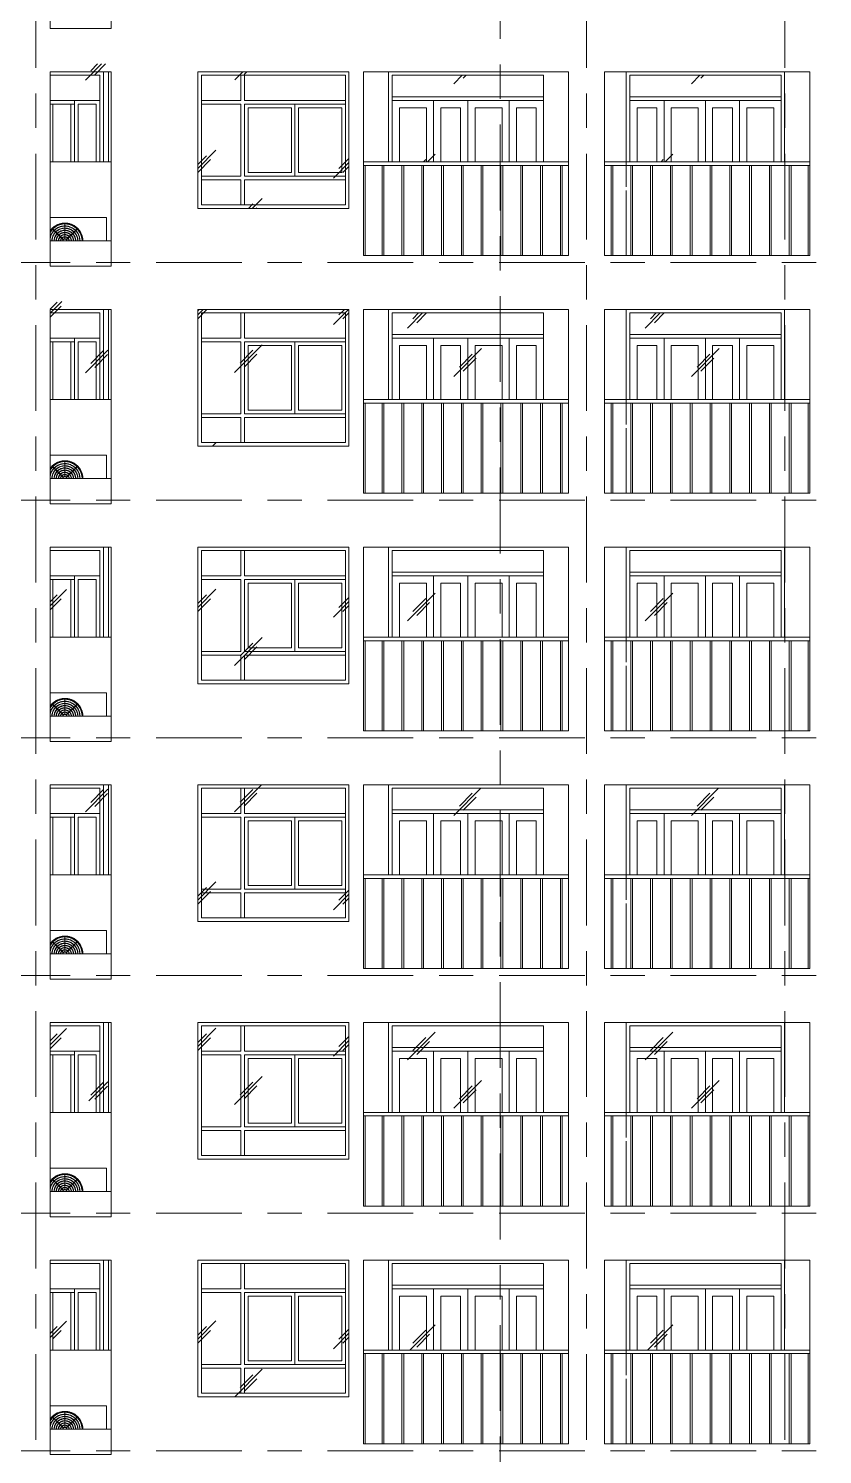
# Model space of a CAD drawing. Header units: millimetres. Extents: x -2100 to 124761, y -10432 to 93550.
# Drawn here: x 11350 to 22375, y 51550 to 71350 of the extents above; entities that cross this region are included whole.
import ezdxf

# ---------------------------------------------------------------- set-up
doc = ezdxf.new("R2010")
doc.units = ezdxf.units.MM
doc.linetypes.add('Centre', pattern=[31.75, 6.35, -4.7625, 15.875, -4.7625])
for name, color, linetype, lineweight in [('CUA', 31, 'Continuous', 9), ('KINH', 152, 'Continuous', 5), ('M-EQPM', 44, 'Continuous', 5), ('NET THAY 1', 41, 'Continuous', 5), ('NET THAY 2', 55, 'Continuous', 5), ('NET-THAY', 2, 'Continuous', 9), ('TRUC', 225, 'Continuous', 5)]:
    doc.layers.add(name, color=color, linetype=linetype, lineweight=lineweight)

# ---------------------------------------------------------------- blocks, each defined once
blk = doc.blocks.new('CUA LO GIA - DB6-V104-MẶT ĐỨNG TRỤC A-Q')
at = {"layer": 'CUA'}
for p, q in [((18550, 24500), (16350, 24500)), ((16350, 23250), (16350, 24500)), ((16400, 24450), (16400, 23250)), ((16400, 24450), (18500, 24450)), ((18500, 23250), (18500, 24450)), ((18500, 24150), (16400, 24150)), ((16400, 24150), (16400, 24100)), ((16400, 24100), (18500, 24100)), ((16975, 24100), (16400, 24100)), ((16400, 24100), (16400, 23250)), ((16500, 23250), (16500, 24000)), ((16500, 24000), (16875, 24000)), ((16875, 24000), (16875, 23250)), ((16975, 23250), (16975, 24100)), ((17075, 24000), (17350, 24000)), ((17075, 23250), (17075, 24000)), ((17350, 24000), (17350, 23250)), ((17450, 24100), (17450, 23250)), ((17450, 23250), (17450, 24100)), ((17550, 23250), (17550, 24000)), ((17550, 24000), (17925, 24000)), ((17925, 24000), (17925, 23250)), ((18025, 24100), (18025, 23250)), ((18500, 24100), (18025, 24100)), ((18125, 24000), (18400, 24000)), ((18125, 23250), (18125, 24000)), ((18400, 24000), (18400, 23250)), ((18500, 24100), (18500, 24150)), ((18500, 23250), (18500, 24100))]:
    blk.add_line(p, q, dxfattribs=at)
blk = doc.blocks.new('X-PHONG NGU 2 - X-PHONG NGU 2_Recovery_-1759961-MẶT ĐỨNG TRỤC A-Q')
at = {"layer": 'CUA'}
for p, q in [((13750, 24450), (15750, 24450)), ((13750, 24450), (13750, 22650)), ((14350, 24450), (14300, 24450)), ((14300, 24100), (14300, 24450)), ((14350, 24450), (14350, 24100)), ((15750, 22650), (15750, 24450)), ((14300, 24100), (13750, 24100)), ((13750, 24050), (13750, 24100)), ((13750, 24050), (14300, 24050)), ((14300, 23050), (14300, 24050)), ((15750, 24100), (14350, 24100)), ((14350, 24050), (14350, 23050)), ((14350, 24050), (15750, 24050)), ((14400, 24000), (14400, 23100)), ((14400, 24000), (15000, 24000)), ((15000, 23100), (15000, 24000)), ((15050, 23050), (15050, 24050)), ((15750, 24050), (15050, 24050)), ((15100, 24000), (15700, 24000)), ((15100, 24000), (15100, 23100)), ((15700, 23100), (15700, 24000)), ((15750, 24050), (15750, 24100)), ((15750, 24050), (15750, 23050)), ((13750, 23050), (14300, 23050)), ((13750, 23000), (13750, 23050)), ((14300, 23000), (13750, 23000)), ((14300, 22650), (14300, 23000)), ((14350, 23050), (15750, 23050)), ((14350, 23000), (14350, 22650)), ((15750, 23000), (14350, 23000)), ((14400, 23100), (15000, 23100)), ((15750, 23050), (15050, 23050)), ((15100, 23100), (15700, 23100)), ((15750, 23050), (15750, 23000)), ((13750, 22650), (15750, 22650)), ((14350, 22650), (14300, 22650))]:
    blk.add_line(p, q, dxfattribs=at)
blk = doc.blocks.new('X-PHONG NGU 1 - X-PHONG NGU 850-1366086-MẶT ĐỨNG TRỤC A-Q')
at = {"layer": 'CUA'}
for p, q in [((12390, 24500), (11650, 24500)), ((11650, 24450), (12340, 24450)), ((12340, 23250), (12340, 24450)), ((12390, 24500), (12390, 23250)), ((11650, 24100), (11990, 24100)), ((11650, 24050), (11990, 24050)), ((11690, 24050), (11690, 23250)), ((11690, 24050), (11940, 24050)), ((11940, 23250), (11940, 24050)), ((11990, 23250), (11990, 24100)), ((12340, 24100), (11990, 24100)), ((12040, 24050), (12290, 24050)), ((12040, 24050), (12040, 23250)), ((12290, 23250), (12290, 24050)), ((12340, 24100), (12340, 23250))]:
    blk.add_line(p, q, dxfattribs=at)
blk = doc.blocks.new('Railing - 25mm-V105-MẶT ĐỨNG TRỤC A-Q')
at = {"layer": 'NET THAY 2'}
for p, q in [((18736, 22000), (18736, 23250)), ((18761, 22000), (18761, 23250))]:
    blk.add_line(p, q, dxfattribs=at)
blk = doc.blocks.new('Railing - 25mm-V106-MẶT ĐỨNG TRỤC A-Q')
at = {"layer": 'NET THAY 2'}
blk.add_line((16024, 22000), (16024, 23250), dxfattribs=at)
blk = doc.blocks.new('Railing - Railing-1915052-MẶT ĐỨNG TRỤC A-Q')
for name, p in [('Railing - 25mm-V106-MẶT ĐỨNG TRỤC A-Q', (0, 0)), ('Railing - 25mm-V105-MẶT ĐỨNG TRỤC A-Q', (-2475, 0)), ('Railing - 25mm-V105-MẶT ĐỨNG TRỤC A-Q', (-2200, 0)), ('Railing - 25mm-V105-MẶT ĐỨNG TRỤC A-Q', (-1925, 0)), ('Railing - 25mm-V105-MẶT ĐỨNG TRỤC A-Q', (-1650, 0)), ('Railing - 25mm-V105-MẶT ĐỨNG TRỤC A-Q', (-1375, 0)), ('Railing - 25mm-V105-MẶT ĐỨNG TRỤC A-Q', (-1100, 0)), ('Railing - 25mm-V105-MẶT ĐỨNG TRỤC A-Q', (-825, 0)), ('Railing - 25mm-V105-MẶT ĐỨNG TRỤC A-Q', (-550, 0)), ('Railing - 25mm-V105-MẶT ĐỨNG TRỤC A-Q', (-275, 0)), ('Railing - 25mm-V105-MẶT ĐỨNG TRỤC A-Q', (0, 0))]:
    blk.add_blockref(name, p)
blk = doc.blocks.new('CUA SAN PHOI LUA1 - CUA SAN PHOI LUA 800-1384255-MẶT ĐỨNG TRỤC A-Q')
at = {"layer": 'CUA'}
for p in [(12460, 23300), (12500, 24550)]:
    blk.add_line(p, (12460, 24550), dxfattribs=at)
blk = doc.blocks.new('CUA LO GIA - DB6-1834141-MẶT ĐỨNG TRỤC A-Q')
at = {"layer": 'CUA'}
for p, q in [((21850, 24500), (19650, 24500)), ((19700, 24450), (19700, 23250)), ((19700, 24450), (21800, 24450)), ((21800, 23250), (21800, 24450)), ((21850, 24500), (21850, 23250)), ((21800, 24150), (19700, 24150)), ((19700, 24150), (19700, 24100)), ((19700, 24100), (21800, 24100)), ((20175, 24100), (19700, 24100)), ((19700, 24100), (19700, 23250)), ((19800, 23250), (19800, 24000)), ((19800, 24000), (20075, 24000)), ((20075, 24000), (20075, 23250)), ((20175, 23250), (20175, 24100)), ((20275, 24000), (20650, 24000)), ((20275, 23250), (20275, 24000)), ((20650, 24000), (20650, 23250)), ((20750, 23250), (20750, 24100)), ((20750, 24100), (20750, 23250)), ((20850, 23250), (20850, 24000)), ((20850, 24000), (21125, 24000)), ((21125, 24000), (21125, 23250)), ((21225, 24100), (21225, 23250)), ((21800, 24100), (21225, 24100)), ((21325, 24000), (21700, 24000)), ((21325, 23250), (21325, 24000)), ((21700, 24000), (21700, 23250)), ((21800, 24100), (21800, 24150)), ((21800, 23250), (21800, 24100))]:
    blk.add_line(p, q, dxfattribs=at)
blk = doc.blocks.new('Railing - Railing-1915061-MẶT ĐỨNG TRỤC A-Q')
at = {"extrusion": (0, 0, -1), "zscale": -1}
for name, p in [('Railing - 25mm-V105-MẶT ĐỨNG TRỤC A-Q', (-38200, 0)), ('Railing - 25mm-V105-MẶT ĐỨNG TRỤC A-Q', (-38475, 0)), ('Railing - 25mm-V105-MẶT ĐỨNG TRỤC A-Q', (-38750, 0)), ('Railing - 25mm-V105-MẶT ĐỨNG TRỤC A-Q', (-39025, 0)), ('Railing - 25mm-V105-MẶT ĐỨNG TRỤC A-Q', (-39300, 0)), ('Railing - 25mm-V105-MẶT ĐỨNG TRỤC A-Q', (-39575, 0)), ('Railing - 25mm-V105-MẶT ĐỨNG TRỤC A-Q', (-39850, 0)), ('Railing - 25mm-V105-MẶT ĐỨNG TRỤC A-Q', (-40125, 0)), ('Railing - 25mm-V105-MẶT ĐỨNG TRỤC A-Q', (-40400, 0)), ('Railing - 25mm-V105-MẶT ĐỨNG TRỤC A-Q', (-40675, 0)), ('Railing - 25mm-V106-MẶT ĐỨNG TRỤC A-Q', (-38200, 0))]:
    blk.add_blockref(name, p, dxfattribs=at)
blk = doc.blocks.new('Top Rail Type - Top Rail_Internal_-1915053-MẶT ĐỨNG TRỤC A-Q')
at = {"layer": 'NET THAY 1'}
for p, q in [((18850, 22950), (16000, 22950)), ((18850, 22900), (16000, 22900))]:
    blk.add_line(p, q, dxfattribs=at)
blk = doc.blocks.new('Top Rail Type - Top Rail_Internal_-1915062-MẶT ĐỨNG TRỤC A-Q')
at = {"layer": 'NET THAY 1'}
for p, q in [((22200, 22950), (19350, 22950)), ((19350, 22900), (22200, 22900))]:
    blk.add_line(p, q, dxfattribs=at)
blk = doc.blocks.new('ALB-AC MAY LANH - Generic _Without Brackets_-V170-MẶT ĐỨNG TRỤC A-Q')
at = {"layer": 'M-EQPM'}
for p, q in [((11650, 22525), (12435, 22525)), ((11854, 22438), (11854, 22227)), ((11856, 22438), (11854, 22438)), ((11856, 22227), (11856, 22438)), ((12435, 22525), (12435, 22200)), ((11686, 22368), (11685, 22366)), ((11685, 22366), (11833, 22218)), ((11834, 22219), (11686, 22368)), ((11833, 22218), (11834, 22219)), ((11854, 22227), (11856, 22227)), ((12024, 22368), (11875, 22219)), ((11875, 22219), (11877, 22218)), ((11877, 22218), (12025, 22366)), ((12025, 22366), (12024, 22368))]:
    blk.add_line(p, q, dxfattribs=at)
at = {"layer": 'M-EQPM', "flags": 128}
for points in [[(11650, 22339), (11655, 22346), (11661, 22354), (11668, 22362), (11674, 22369), (11681, 22376), (11689, 22383), (11696, 22389), (11704, 22396), (11712, 22401), (11720, 22407), (11729, 22412), (11738, 22417), (11746, 22422), (11756, 22426), (11765, 22430), (11774, 22433), (11784, 22436), (11793, 22439), (11803, 22441), (11813, 22443), (11822, 22444), (11832, 22445), (11842, 22446), (11852, 22446), (11862, 22446), (11872, 22446), (11882, 22445), (11892, 22444), (11902, 22442), (11912, 22440), (11921, 22438), (11931, 22435), (11940, 22431), (11949, 22428), (11959, 22424), (11968, 22420), (11976, 22415), (11985, 22410), (11993, 22405), (12001, 22399), (12009, 22393), (12017, 22386), (12025, 22380), (12032, 22373), (12039, 22366), (12045, 22358), (12051, 22350), (12057, 22343), (12063, 22334), (12068, 22326), (12073, 22317), (12078, 22308), (12082, 22299), (12086, 22290), (12090, 22281), (12093, 22271), (12095, 22262), (12098, 22252), (12100, 22242), (12101, 22233), (12103, 22223), (12103, 22213), (12104, 22203), (12104, 22200)], [(12096, 22200), (12096, 22207), (12095, 22217), (12094, 22226), (12093, 22236), (12091, 22245), (12089, 22255), (12087, 22264), (12084, 22273), (12080, 22282), (12077, 22291), (12073, 22300), (12069, 22309), (12064, 22317), (12059, 22326), (12054, 22334), (12048, 22341), (12042, 22349), (12036, 22356), (12030, 22364), (12023, 22370), (12016, 22377), (12008, 22383), (12001, 22389), (11993, 22395), (11985, 22400), (11977, 22405), (11969, 22410), (11960, 22414), (11951, 22418), (11942, 22422), (11933, 22425), (11924, 22428), (11915, 22431), (11905, 22433), (11896, 22435), (11886, 22436), (11877, 22438), (11867, 22438), (11858, 22438), (11848, 22438), (11838, 22438), (11829, 22437), (11819, 22436), (11810, 22434), (11800, 22432), (11791, 22430), (11782, 22427), (11772, 22424), (11763, 22420), (11755, 22417), (11746, 22412), (11737, 22408), (11729, 22403), (11721, 22398), (11713, 22392), (11705, 22387), (11698, 22380), (11691, 22374), (11684, 22367), (11677, 22360), (11671, 22353), (11665, 22346), (11659, 22338), (11654, 22330), (11650, 22324)], [(11650, 22320), (11652, 22324), (11658, 22332), (11663, 22340), (11669, 22348), (11675, 22355), (11682, 22362), (11688, 22369), (11695, 22375), (11703, 22382), (11710, 22388), (11718, 22393), (11726, 22399), (11734, 22404), (11742, 22408), (11751, 22413), (11759, 22417), (11768, 22420), (11777, 22424), (11786, 22426), (11796, 22429), (11805, 22431), (11814, 22433), (11824, 22434), (11833, 22436), (11843, 22436), (11852, 22436), (11862, 22436), (11871, 22436), (11881, 22435), (11890, 22434), (11900, 22432), (11909, 22430), (11919, 22428), (11928, 22425), (11937, 22422), (11946, 22419), (11954, 22415), (11963, 22411), (11971, 22406), (11980, 22401), (11988, 22396), (11996, 22391), (12003, 22385), (12011, 22379), (12018, 22373), (12025, 22366), (12031, 22359), (12037, 22352), (12044, 22344), (12049, 22337), (12055, 22329), (12060, 22321), (12064, 22312), (12069, 22304), (12073, 22295), (12077, 22286), (12080, 22278), (12083, 22268), (12086, 22259), (12088, 22250), (12090, 22241), (12092, 22231), (12093, 22222), (12093, 22212), (12094, 22203), (12094, 22200)], [(12066, 22200), (12066, 22206), (12065, 22214), (12064, 22223), (12063, 22231), (12062, 22239), (12060, 22248), (12058, 22256), (12055, 22264), (12052, 22272), (12049, 22280), (12046, 22287), (12042, 22295), (12038, 22302), (12034, 22310), (12029, 22317), (12024, 22324), (12019, 22330), (12014, 22337), (12008, 22343), (12002, 22349), (11996, 22355), (11989, 22360), (11983, 22365), (11976, 22370), (11969, 22375), (11962, 22379), (11954, 22384), (11947, 22387), (11939, 22391), (11931, 22394), (11923, 22397), (11915, 22400), (11907, 22402), (11899, 22404), (11891, 22405), (11882, 22407), (11874, 22408), (11866, 22408), (11857, 22408), (11849, 22408), (11840, 22408), (11832, 22407), (11824, 22406), (11815, 22405), (11807, 22403), (11799, 22401), (11791, 22398), (11783, 22396), (11775, 22393), (11767, 22389), (11760, 22386), (11752, 22382), (11745, 22377), (11738, 22373), (11731, 22368), (11724, 22363), (11718, 22358), (11711, 22352), (11705, 22346), (11699, 22340), (11694, 22334), (11688, 22327), (11683, 22320), (11679, 22313), (11674, 22306), (11670, 22299), (11666, 22291), (11662, 22284), (11659, 22276), (11656, 22268), (11653, 22260), (11651, 22252), (11650, 22247)], [(11650, 22239), (11652, 22247), (11654, 22255), (11657, 22263), (11659, 22271), (11662, 22279), (11666, 22287), (11670, 22294), (11674, 22301), (11678, 22309), (11682, 22316), (11687, 22322), (11692, 22329), (11698, 22335), (11703, 22341), (11709, 22347), (11715, 22353), (11722, 22359), (11728, 22364), (11735, 22369), (11742, 22373), (11749, 22378), (11756, 22382), (11764, 22386), (11771, 22389), (11779, 22392), (11787, 22395), (11795, 22398), (11803, 22400), (11811, 22402), (11819, 22403), (11828, 22405), (11836, 22406), (11844, 22406), (11853, 22406), (11861, 22406), (11869, 22406), (11878, 22405), (11886, 22404), (11894, 22403), (11902, 22401), (11911, 22399), (11919, 22397), (11926, 22394), (11934, 22391), (11942, 22388), (11949, 22384), (11957, 22380), (11964, 22376), (11971, 22371), (11978, 22366), (11985, 22361), (11991, 22356), (11997, 22351), (12003, 22345), (12009, 22339), (12015, 22332), (12020, 22326), (12025, 22319), (12030, 22312), (12034, 22305), (12038, 22298), (12042, 22291), (12046, 22283), (12049, 22275), (12052, 22268), (12055, 22260), (12057, 22252), (12059, 22243), (12060, 22235), (12062, 22227), (12063, 22219), (12064, 22210), (12064, 22202)], [(11650, 22339), (11655, 22346), (11661, 22354), (11668, 22362), (11674, 22369), (11681, 22376), (11689, 22383), (11696, 22389), (11704, 22396), (11712, 22401), (11717, 22405)], [(11650, 22339), (11655, 22346), (11661, 22354), (11668, 22362), (11674, 22369), (11681, 22376), (11689, 22383), (11696, 22389), (11704, 22396), (11712, 22401), (11717, 22405)], [(11650, 22339), (11655, 22346), (11661, 22354), (11668, 22362), (11674, 22369), (11681, 22376), (11689, 22383), (11696, 22389), (11704, 22396), (11712, 22401), (11717, 22405)], [(11650, 22339), (11655, 22346), (11661, 22354), (11668, 22362), (11674, 22369), (11681, 22376), (11689, 22383), (11696, 22389), (11704, 22396), (11712, 22401), (11717, 22405)], [(11650, 22339), (11655, 22346), (11661, 22354), (11668, 22362), (11674, 22369), (11681, 22376), (11689, 22383), (11696, 22389), (11704, 22396), (11712, 22401), (11717, 22405)], [(11650, 22339), (11655, 22346), (11661, 22354), (11668, 22362), (11674, 22369), (11681, 22376), (11689, 22383), (11696, 22389), (11704, 22396), (11712, 22401), (11717, 22405)], [(11650, 22339), (11655, 22346), (11661, 22354), (11668, 22362), (11674, 22369), (11681, 22376), (11689, 22383), (11696, 22389), (11704, 22396), (11712, 22401), (11717, 22405)], [(12106, 22200), (12106, 22208), (12105, 22218), (12104, 22228), (12103, 22237), (12101, 22247), (12099, 22257), (12096, 22267), (12093, 22276), (12090, 22286), (12086, 22295), (12082, 22304), (12078, 22313), (12073, 22322), (12068, 22331), (12062, 22339), (12056, 22347), (12050, 22355), (12044, 22363), (12037, 22370), (12030, 22378), (12022, 22384), (12015, 22391), (12007, 22397), (11999, 22403), (11991, 22409), (11982, 22414), (11973, 22419), (11964, 22423), (11955, 22428), (11946, 22431), (11936, 22435), (11927, 22438), (11917, 22441), (11907, 22443), (11898, 22445), (11888, 22446), (11878, 22447), (11868, 22448), (11858, 22448), (11848, 22448), (11838, 22448), (11828, 22447), (11818, 22446), (11808, 22444), (11798, 22442), (11788, 22439), (11779, 22437), (11769, 22433), (11760, 22430), (11750, 22426), (11741, 22421), (11733, 22417), (11724, 22412), (11715, 22406), (11707, 22400), (11699, 22394), (11691, 22388), (11684, 22381), (11677, 22374), (11670, 22367), (11663, 22360), (11657, 22352), (11651, 22344)], [(12106, 22200), (12106, 22208), (12105, 22218), (12104, 22228), (12103, 22237), (12101, 22247), (12099, 22257), (12096, 22267), (12093, 22276), (12090, 22286), (12086, 22295), (12082, 22304), (12078, 22313), (12073, 22322), (12068, 22331), (12062, 22339), (12056, 22347), (12050, 22355), (12044, 22363), (12037, 22370), (12030, 22378), (12022, 22384), (12015, 22391), (12007, 22397), (11999, 22403), (11991, 22409), (11982, 22414), (11973, 22419), (11964, 22423), (11955, 22428), (11946, 22431), (11936, 22435), (11927, 22438), (11917, 22441), (11907, 22443), (11898, 22445), (11888, 22446), (11878, 22447), (11868, 22448), (11858, 22448), (11848, 22448), (11838, 22448), (11828, 22447), (11818, 22446), (11808, 22444), (11798, 22442), (11788, 22439), (11779, 22437), (11769, 22433), (11760, 22430), (11750, 22426), (11741, 22421), (11733, 22417), (11724, 22412), (11715, 22406), (11707, 22400), (11699, 22394), (11691, 22388), (11684, 22381), (11677, 22374), (11670, 22367), (11663, 22360), (11657, 22352), (11651, 22344)], [(12106, 22200), (12106, 22208), (12105, 22218), (12104, 22228), (12103, 22237), (12101, 22247), (12099, 22257), (12096, 22267), (12093, 22276), (12090, 22286), (12086, 22295), (12082, 22304), (12078, 22313), (12073, 22322), (12068, 22331), (12062, 22339), (12056, 22347), (12050, 22355), (12044, 22363), (12037, 22370), (12030, 22378), (12022, 22384), (12015, 22391), (12007, 22397), (11999, 22403), (11991, 22409), (11982, 22414), (11973, 22419), (11964, 22423), (11955, 22428), (11946, 22431), (11936, 22435), (11927, 22438), (11917, 22441), (11907, 22443), (11898, 22445), (11888, 22446), (11878, 22447), (11868, 22448), (11858, 22448), (11848, 22448), (11838, 22448), (11828, 22447), (11818, 22446), (11808, 22444), (11798, 22442), (11788, 22439), (11779, 22437), (11769, 22433), (11760, 22430), (11750, 22426), (11741, 22421), (11733, 22417), (11724, 22412), (11715, 22406), (11707, 22400), (11699, 22394), (11691, 22388), (11684, 22381), (11677, 22374), (11670, 22367), (11663, 22360), (11657, 22352), (11651, 22344)], [(12106, 22200), (12106, 22208), (12105, 22218), (12104, 22228), (12103, 22237), (12101, 22247), (12099, 22257), (12096, 22267), (12093, 22276), (12090, 22286), (12086, 22295), (12082, 22304), (12078, 22313), (12073, 22322), (12068, 22331), (12062, 22339), (12056, 22347), (12050, 22355), (12044, 22363), (12037, 22370), (12030, 22378), (12022, 22384), (12015, 22391), (12007, 22397), (11999, 22403), (11991, 22409), (11982, 22414), (11973, 22419), (11964, 22423), (11955, 22428), (11946, 22431), (11936, 22435), (11927, 22438), (11917, 22441), (11907, 22443), (11898, 22445), (11888, 22446), (11878, 22447), (11868, 22448), (11858, 22448), (11848, 22448), (11838, 22448), (11828, 22447), (11818, 22446), (11808, 22444), (11798, 22442), (11788, 22439), (11779, 22437), (11769, 22433), (11760, 22430), (11750, 22426), (11741, 22421), (11733, 22417), (11724, 22412), (11715, 22406), (11707, 22400), (11699, 22394), (11691, 22388), (11684, 22381), (11677, 22374), (11670, 22367), (11663, 22360), (11657, 22352), (11651, 22344)], [(12106, 22200), (12106, 22208), (12105, 22218), (12104, 22228), (12103, 22237), (12101, 22247), (12099, 22257), (12096, 22267), (12093, 22276), (12090, 22286), (12086, 22295), (12082, 22304), (12078, 22313), (12073, 22322), (12068, 22331), (12062, 22339), (12056, 22347), (12050, 22355), (12044, 22363), (12037, 22370), (12030, 22378), (12022, 22384), (12015, 22391), (12007, 22397), (11999, 22403), (11991, 22409), (11982, 22414), (11973, 22419), (11964, 22423), (11955, 22428), (11946, 22431), (11936, 22435), (11927, 22438), (11917, 22441), (11907, 22443), (11898, 22445), (11888, 22446), (11878, 22447), (11868, 22448), (11858, 22448), (11848, 22448), (11838, 22448), (11828, 22447), (11818, 22446), (11808, 22444), (11798, 22442), (11788, 22439), (11779, 22437), (11769, 22433), (11760, 22430), (11750, 22426), (11741, 22421), (11733, 22417), (11724, 22412), (11715, 22406), (11707, 22400), (11699, 22394), (11691, 22388), (11684, 22381), (11677, 22374), (11670, 22367), (11663, 22360), (11657, 22352), (11651, 22344)], [(12106, 22200), (12106, 22208), (12105, 22218), (12104, 22228), (12103, 22237), (12101, 22247), (12099, 22257), (12096, 22267), (12093, 22276), (12090, 22286), (12086, 22295), (12082, 22304), (12078, 22313), (12073, 22322), (12068, 22331), (12062, 22339), (12056, 22347), (12050, 22355), (12044, 22363), (12037, 22370), (12030, 22378), (12022, 22384), (12015, 22391), (12007, 22397), (11999, 22403), (11991, 22409), (11982, 22414), (11973, 22419), (11964, 22423), (11955, 22428), (11946, 22431), (11936, 22435), (11927, 22438), (11917, 22441), (11907, 22443), (11898, 22445), (11888, 22446), (11878, 22447), (11868, 22448), (11858, 22448), (11848, 22448), (11838, 22448), (11828, 22447), (11818, 22446), (11808, 22444), (11798, 22442), (11788, 22439), (11779, 22437), (11769, 22433), (11760, 22430), (11750, 22426), (11741, 22421), (11733, 22417), (11724, 22412), (11715, 22406), (11707, 22400), (11699, 22394), (11691, 22388), (11684, 22381), (11677, 22374), (11670, 22367), (11663, 22360), (11657, 22352), (11651, 22344)], [(12106, 22200), (12106, 22208), (12105, 22218), (12104, 22228), (12103, 22237), (12101, 22247), (12099, 22257), (12096, 22267), (12093, 22276), (12090, 22286), (12086, 22295), (12082, 22304), (12078, 22313), (12073, 22322), (12068, 22331), (12062, 22339), (12056, 22347), (12050, 22355), (12044, 22363), (12037, 22370), (12030, 22378), (12022, 22384), (12015, 22391), (12007, 22397), (11999, 22403), (11991, 22409), (11982, 22414), (11973, 22419), (11964, 22423), (11955, 22428), (11946, 22431), (11936, 22435), (11927, 22438), (11917, 22441), (11907, 22443), (11898, 22445), (11888, 22446), (11878, 22447), (11868, 22448), (11858, 22448), (11848, 22448), (11838, 22448), (11828, 22447), (11818, 22446), (11808, 22444), (11798, 22442), (11788, 22439), (11779, 22437), (11769, 22433), (11760, 22430), (11750, 22426), (11741, 22421), (11733, 22417), (11724, 22412), (11715, 22406), (11707, 22400), (11699, 22394), (11691, 22388), (11684, 22381), (11677, 22374), (11670, 22367), (11663, 22360), (11657, 22352), (11651, 22344)], [(12106, 22200), (12106, 22208), (12105, 22218), (12104, 22228), (12103, 22237), (12101, 22247), (12099, 22257), (12096, 22267), (12093, 22276), (12090, 22286), (12086, 22295), (12082, 22304), (12078, 22313), (12073, 22322), (12068, 22331), (12062, 22339), (12056, 22347), (12050, 22355), (12044, 22363), (12037, 22370), (12030, 22378), (12022, 22384), (12015, 22391), (12007, 22397), (11999, 22403), (11991, 22409), (11982, 22414), (11973, 22419), (11964, 22423), (11955, 22428), (11946, 22431), (11936, 22435), (11927, 22438), (11917, 22441), (11907, 22443), (11898, 22445), (11888, 22446), (11878, 22447), (11868, 22448), (11858, 22448), (11848, 22448), (11838, 22448), (11828, 22447), (11818, 22446), (11808, 22444), (11798, 22442), (11788, 22439), (11779, 22437), (11769, 22433), (11760, 22430), (11750, 22426), (11741, 22421), (11733, 22417), (11724, 22412), (11715, 22406), (11707, 22400), (11699, 22394), (11691, 22388), (11684, 22381), (11677, 22374), (11670, 22367), (11663, 22360), (11657, 22352), (11651, 22344)], [(12036, 22200), (12036, 22205), (12035, 22212), (12035, 22219), (12034, 22226), (12032, 22233), (12031, 22241), (12029, 22248), (12027, 22254), (12024, 22261), (12022, 22268), (12019, 22275), (12015, 22281), (12012, 22287), (12008, 22294), (12004, 22300), (12000, 22306), (11996, 22311), (11991, 22317), (11986, 22322), (11981, 22327), (11976, 22332), (11970, 22337), (11965, 22342), (11959, 22346), (11953, 22350), (11947, 22354), (11940, 22357), (11934, 22360), (11927, 22363), (11921, 22366), (11914, 22369), (11907, 22371), (11900, 22373), (11893, 22374), (11886, 22376), (11879, 22377), (11871, 22378), (11864, 22378), (11857, 22378), (11850, 22378), (11842, 22378), (11835, 22377), (11828, 22376), (11821, 22375), (11814, 22374), (11807, 22372), (11800, 22370), (11793, 22368), (11786, 22365), (11780, 22362), (11773, 22359), (11767, 22356), (11760, 22352), (11754, 22348), (11748, 22344), (11743, 22339), (11737, 22335), (11732, 22330), (11726, 22325), (11721, 22320), (11717, 22314), (11712, 22309), (11708, 22303), (11704, 22297), (11700, 22291), (11696, 22285), (11693, 22278), (11690, 22272), (11687, 22265), (11684, 22258), (11682, 22251), (11680, 22244), (11678, 22237), (11677, 22230), (11676, 22223), (11675, 22216), (11674, 22209), (11674, 22201)], [(11676, 22200), (11676, 22205), (11677, 22212), (11677, 22219), (11678, 22226), (11680, 22233), (11681, 22240), (11683, 22247), (11685, 22254), (11687, 22261), (11690, 22267), (11693, 22274), (11696, 22280), (11700, 22286), (11703, 22293), (11707, 22299), (11711, 22304), (11716, 22310), (11720, 22316), (11725, 22321), (11730, 22326), (11735, 22331), (11741, 22335), (11746, 22340), (11752, 22344), (11758, 22348), (11764, 22352), (11771, 22355), (11777, 22359), (11783, 22362), (11790, 22364), (11797, 22367), (11804, 22369), (11811, 22371), (11817, 22373), (11825, 22374), (11832, 22375), (11839, 22376), (11846, 22376), (11853, 22376), (11860, 22376), (11867, 22376), (11874, 22375), (11882, 22375), (11889, 22373), (11896, 22372), (11903, 22370), (11909, 22368), (11916, 22366), (11923, 22363), (11929, 22360), (11936, 22357), (11942, 22354), (11948, 22350), (11954, 22346), (11960, 22342), (11966, 22338), (11972, 22333), (11977, 22329), (11982, 22324), (11987, 22318), (11992, 22313), (11996, 22307), (12000, 22302), (12005, 22296), (12008, 22290), (12012, 22284), (12015, 22277), (12018, 22271), (12021, 22264), (12024, 22257), (12026, 22251), (12028, 22244), (12030, 22237), (12031, 22230), (12032, 22223), (12033, 22216), (12034, 22209), (12034, 22201)], [(11723, 22409), (11729, 22412), (11738, 22417), (11746, 22422), (11756, 22426), (11765, 22430), (11774, 22433), (11784, 22436), (11793, 22439), (11803, 22441), (11813, 22443), (11822, 22444), (11832, 22445), (11842, 22446), (11852, 22446), (11862, 22446), (11872, 22446), (11882, 22445), (11892, 22444), (11902, 22442), (11912, 22440), (11921, 22438), (11931, 22435), (11940, 22431), (11949, 22428), (11959, 22424), (11968, 22420), (11975, 22416)], [(11723, 22409), (11729, 22412), (11738, 22417), (11746, 22422), (11756, 22426), (11765, 22430), (11774, 22433), (11784, 22436), (11793, 22439), (11803, 22441), (11813, 22443), (11822, 22444), (11832, 22445), (11842, 22446), (11852, 22446), (11862, 22446), (11872, 22446), (11882, 22445), (11892, 22444), (11902, 22442), (11912, 22440), (11921, 22438), (11931, 22435), (11940, 22431), (11949, 22428), (11959, 22424), (11968, 22420), (11975, 22416)], [(11723, 22409), (11729, 22412), (11738, 22417), (11746, 22422), (11756, 22426), (11765, 22430), (11774, 22433), (11784, 22436), (11793, 22439), (11803, 22441), (11813, 22443), (11822, 22444), (11832, 22445), (11842, 22446), (11852, 22446), (11862, 22446), (11872, 22446), (11882, 22445), (11892, 22444), (11902, 22442), (11912, 22440), (11921, 22438), (11931, 22435), (11940, 22431), (11949, 22428), (11959, 22424), (11968, 22420), (11975, 22416)], [(11723, 22409), (11729, 22412), (11738, 22417), (11746, 22422), (11756, 22426), (11765, 22430), (11774, 22433), (11784, 22436), (11793, 22439), (11803, 22441), (11813, 22443), (11822, 22444), (11832, 22445), (11842, 22446), (11852, 22446), (11862, 22446), (11872, 22446), (11882, 22445), (11892, 22444), (11902, 22442), (11912, 22440), (11921, 22438), (11931, 22435), (11940, 22431), (11949, 22428), (11959, 22424), (11968, 22420), (11975, 22416)], [(11723, 22409), (11729, 22412), (11738, 22417), (11746, 22422), (11756, 22426), (11765, 22430), (11774, 22433), (11784, 22436), (11793, 22439), (11803, 22441), (11813, 22443), (11822, 22444), (11832, 22445), (11842, 22446), (11852, 22446), (11862, 22446), (11872, 22446), (11882, 22445), (11892, 22444), (11902, 22442), (11912, 22440), (11921, 22438), (11931, 22435), (11940, 22431), (11949, 22428), (11959, 22424), (11968, 22420), (11975, 22416)], [(11723, 22409), (11729, 22412), (11738, 22417), (11746, 22422), (11756, 22426), (11765, 22430), (11774, 22433), (11784, 22436), (11793, 22439), (11803, 22441), (11813, 22443), (11822, 22444), (11832, 22445), (11842, 22446), (11852, 22446), (11862, 22446), (11872, 22446), (11882, 22445), (11892, 22444), (11902, 22442), (11912, 22440), (11921, 22438), (11931, 22435), (11940, 22431), (11949, 22428), (11959, 22424), (11968, 22420), (11975, 22416)], [(11723, 22409), (11729, 22412), (11738, 22417), (11746, 22422), (11756, 22426), (11765, 22430), (11774, 22433), (11784, 22436), (11793, 22439), (11803, 22441), (11813, 22443), (11822, 22444), (11832, 22445), (11842, 22446), (11852, 22446), (11862, 22446), (11872, 22446), (11882, 22445), (11892, 22444), (11902, 22442), (11912, 22440), (11921, 22438), (11931, 22435), (11940, 22431), (11949, 22428), (11959, 22424), (11968, 22420), (11975, 22416)], [(11981, 22412), (11985, 22410), (11993, 22405), (12001, 22399), (12009, 22393), (12017, 22386), (12025, 22380), (12032, 22373), (12039, 22366), (12045, 22358), (12051, 22350), (12057, 22343), (12063, 22334), (12068, 22326), (12073, 22317), (12078, 22308), (12082, 22299), (12086, 22290), (12090, 22281), (12093, 22271), (12095, 22262), (12098, 22252), (12100, 22242), (12101, 22233), (12103, 22223), (12103, 22213), (12104, 22203), (12104, 22200)], [(11981, 22412), (11985, 22410), (11993, 22405), (12001, 22399), (12009, 22393), (12017, 22386), (12025, 22380), (12032, 22373), (12039, 22366), (12045, 22358), (12051, 22350), (12057, 22343), (12063, 22334), (12068, 22326), (12073, 22317), (12078, 22308), (12082, 22299), (12086, 22290), (12090, 22281), (12093, 22271), (12095, 22262), (12098, 22252), (12100, 22242), (12101, 22233), (12103, 22223), (12103, 22213), (12104, 22203), (12104, 22200)], [(11981, 22412), (11985, 22410), (11993, 22405), (12001, 22399), (12009, 22393), (12017, 22386), (12025, 22380), (12032, 22373), (12039, 22366), (12045, 22358), (12051, 22350), (12057, 22343), (12063, 22334), (12068, 22326), (12073, 22317), (12078, 22308), (12082, 22299), (12086, 22290), (12090, 22281), (12093, 22271), (12095, 22262), (12098, 22252), (12100, 22242), (12101, 22233), (12103, 22223), (12103, 22213), (12104, 22203), (12104, 22200)], [(11981, 22412), (11985, 22410), (11993, 22405), (12001, 22399), (12009, 22393), (12017, 22386), (12025, 22380), (12032, 22373), (12039, 22366), (12045, 22358), (12051, 22350), (12057, 22343), (12063, 22334), (12068, 22326), (12073, 22317), (12078, 22308), (12082, 22299), (12086, 22290), (12090, 22281), (12093, 22271), (12095, 22262), (12098, 22252), (12100, 22242), (12101, 22233), (12103, 22223), (12103, 22213), (12104, 22203), (12104, 22200)], [(11981, 22412), (11985, 22410), (11993, 22405), (12001, 22399), (12009, 22393), (12017, 22386), (12025, 22380), (12032, 22373), (12039, 22366), (12045, 22358), (12051, 22350), (12057, 22343), (12063, 22334), (12068, 22326), (12073, 22317), (12078, 22308), (12082, 22299), (12086, 22290), (12090, 22281), (12093, 22271), (12095, 22262), (12098, 22252), (12100, 22242), (12101, 22233), (12103, 22223), (12103, 22213), (12104, 22203), (12104, 22200)], [(11981, 22412), (11985, 22410), (11993, 22405), (12001, 22399), (12009, 22393), (12017, 22386), (12025, 22380), (12032, 22373), (12039, 22366), (12045, 22358), (12051, 22350), (12057, 22343), (12063, 22334), (12068, 22326), (12073, 22317), (12078, 22308), (12082, 22299), (12086, 22290), (12090, 22281), (12093, 22271), (12095, 22262), (12098, 22252), (12100, 22242), (12101, 22233), (12103, 22223), (12103, 22213), (12104, 22203), (12104, 22200)], [(11981, 22412), (11985, 22410), (11993, 22405), (12001, 22399), (12009, 22393), (12017, 22386), (12025, 22380), (12032, 22373), (12039, 22366), (12045, 22358), (12051, 22350), (12057, 22343), (12063, 22334), (12068, 22326), (12073, 22317), (12078, 22308), (12082, 22299), (12086, 22290), (12090, 22281), (12093, 22271), (12095, 22262), (12098, 22252), (12100, 22242), (12101, 22233), (12103, 22223), (12103, 22213), (12104, 22203), (12104, 22200)], [(12006, 22200), (12006, 22204), (12005, 22210), (12005, 22216), (12004, 22222), (12003, 22227), (12002, 22233), (12000, 22239), (11998, 22245), (11996, 22251), (11994, 22256), (11992, 22262), (11989, 22267), (11986, 22273), (11983, 22278), (11980, 22283), (11976, 22288), (11972, 22292), (11968, 22297), (11964, 22302), (11960, 22306), (11956, 22310), (11951, 22314), (11946, 22318), (11942, 22321), (11937, 22325), (11931, 22328), (11926, 22331), (11921, 22333), (11915, 22336), (11910, 22338), (11904, 22340), (11898, 22342), (11892, 22344), (11887, 22345), (11881, 22346), (11875, 22347), (11869, 22348), (11863, 22348), (11857, 22348), (11851, 22348), (11844, 22348), (11838, 22348), (11832, 22347), (11827, 22346), (11821, 22345), (11815, 22343), (11809, 22341), (11803, 22339), (11798, 22337), (11792, 22335), (11787, 22332), (11781, 22329), (11776, 22326), (11771, 22323), (11766, 22320), (11761, 22316), (11757, 22312), (11752, 22308), (11748, 22304), (11744, 22299), (11740, 22295), (11736, 22290), (11732, 22285), (11729, 22280), (11726, 22275), (11723, 22270), (11720, 22265), (11717, 22259), (11715, 22254), (11713, 22248), (11711, 22242), (11709, 22237), (11708, 22231), (11706, 22225), (11705, 22219), (11705, 22213), (11704, 22207), (11704, 22201)], [(11706, 22200), (11706, 22203), (11706, 22209), (11707, 22215), (11708, 22221), (11709, 22227), (11710, 22233), (11712, 22239), (11714, 22244), (11715, 22250), (11718, 22256), (11720, 22261), (11723, 22266), (11726, 22272), (11729, 22277), (11732, 22282), (11735, 22286), (11739, 22291), (11743, 22296), (11747, 22300), (11751, 22304), (11755, 22308), (11760, 22312), (11765, 22316), (11769, 22320), (11774, 22323), (11780, 22326), (11785, 22329), (11790, 22332), (11795, 22334), (11801, 22336), (11807, 22338), (11812, 22340), (11818, 22342), (11824, 22343), (11830, 22344), (11836, 22345), (11841, 22346), (11847, 22346), (11853, 22346), (11859, 22346), (11865, 22346), (11871, 22346), (11877, 22345), (11883, 22344), (11889, 22343), (11895, 22341), (11900, 22339), (11906, 22338), (11911, 22335), (11917, 22333), (11922, 22330), (11928, 22328), (11933, 22325), (11938, 22321), (11943, 22318), (11947, 22314), (11952, 22311), (11956, 22307), (11961, 22302), (11965, 22298), (11969, 22294), (11972, 22289), (11976, 22284), (11979, 22279), (11983, 22274), (11986, 22269), (11988, 22264), (11991, 22258), (11993, 22253), (11995, 22247), (11997, 22242), (11999, 22236), (12000, 22230), (12001, 22224), (12002, 22219), (12003, 22213), (12004, 22207), (12004, 22201)], [(11976, 22200), (11976, 22202), (11976, 22207), (11975, 22212), (11974, 22217), (11974, 22222), (11972, 22226), (11971, 22231), (11970, 22236), (11968, 22240), (11966, 22245), (11964, 22249), (11962, 22253), (11960, 22258), (11957, 22262), (11955, 22266), (11952, 22270), (11949, 22274), (11946, 22277), (11943, 22281), (11939, 22284), (11936, 22288), (11932, 22291), (11928, 22294), (11924, 22297), (11920, 22299), (11916, 22302), (11912, 22304), (11908, 22306), (11903, 22308), (11899, 22310), (11894, 22312), (11890, 22313), (11885, 22315), (11880, 22316), (11876, 22317), (11871, 22317), (11866, 22318), (11861, 22318), (11856, 22318), (11851, 22318), (11847, 22318), (11842, 22318), (11837, 22317), (11832, 22316), (11827, 22315), (11823, 22314), (11818, 22313), (11814, 22311), (11809, 22309), (11805, 22308), (11800, 22305), (11796, 22303), (11792, 22301), (11788, 22298), (11784, 22295), (11780, 22292), (11776, 22289), (11773, 22286), (11769, 22283), (11766, 22279), (11763, 22276), (11759, 22272), (11757, 22268), (11754, 22264), (11751, 22260), (11749, 22256), (11747, 22251), (11745, 22247), (11743, 22243), (11741, 22238), (11739, 22233), (11738, 22229), (11737, 22224), (11736, 22219), (11735, 22215), (11735, 22210), (11734, 22205), (11734, 22200)], [(11736, 22202), (11736, 22207), (11737, 22212), (11737, 22216), (11738, 22221), (11739, 22226), (11741, 22230), (11742, 22235), (11744, 22239), (11745, 22244), (11747, 22248), (11749, 22252), (11752, 22257), (11754, 22261), (11757, 22265), (11759, 22269), (11762, 22272), (11765, 22276), (11769, 22279), (11772, 22283), (11776, 22286), (11779, 22289), (11783, 22292), (11787, 22295), (11791, 22298), (11795, 22300), (11799, 22302), (11803, 22305), (11807, 22307), (11812, 22308), (11816, 22310), (11821, 22312), (11825, 22313), (11830, 22314), (11835, 22315), (11839, 22315), (11844, 22316), (11849, 22316), (11854, 22316), (11858, 22316), (11863, 22316), (11868, 22316), (11873, 22315), (11877, 22314), (11882, 22313), (11887, 22312), (11891, 22311), (11896, 22309), (11900, 22308), (11904, 22306), (11909, 22304), (11913, 22301), (11917, 22299), (11921, 22296), (11925, 22294), (11929, 22291), (11932, 22288), (11936, 22285), (11939, 22281), (11943, 22278), (11946, 22274), (11949, 22271), (11952, 22267), (11954, 22263), (11957, 22259), (11959, 22255), (11961, 22250), (11964, 22246), (11965, 22242), (11967, 22237), (11969, 22233), (11970, 22228), (11971, 22224), (11972, 22219), (11973, 22214), (11973, 22210), (11974, 22205), (11974, 22200)], [(11946, 22201), (11946, 22205), (11945, 22208), (11945, 22212), (11944, 22216), (11943, 22219), (11942, 22223), (11941, 22226), (11940, 22230), (11939, 22233), (11937, 22236), (11936, 22240), (11934, 22243), (11932, 22246), (11930, 22249), (11928, 22252), (11926, 22255), (11923, 22258), (11921, 22260), (11918, 22263), (11916, 22265), (11913, 22268), (11910, 22270), (11907, 22272), (11904, 22274), (11901, 22276), (11898, 22278), (11895, 22279), (11891, 22281), (11888, 22282), (11884, 22284), (11881, 22285), (11878, 22286), (11874, 22286), (11870, 22287), (11867, 22288), (11863, 22288), (11860, 22288), (11856, 22288), (11852, 22288), (11849, 22288), (11845, 22288), (11841, 22287), (11838, 22287), (11834, 22286), (11831, 22285), (11827, 22284), (11824, 22283), (11820, 22282), (11817, 22280), (11814, 22279), (11811, 22277), (11807, 22275), (11804, 22273), (11801, 22271), (11798, 22269), (11796, 22267), (11793, 22264), (11790, 22262), (11788, 22259), (11785, 22256), (11783, 22253), (11781, 22250), (11779, 22247), (11777, 22244), (11775, 22241), (11773, 22238), (11772, 22235), (11770, 22231), (11769, 22228), (11768, 22225), (11767, 22221), (11766, 22218), (11765, 22214), (11765, 22210), (11764, 22207), (11764, 22203), (11764, 22200)], [(11766, 22201), (11766, 22205), (11767, 22208), (11767, 22212), (11768, 22215), (11768, 22219), (11769, 22222), (11770, 22225), (11772, 22229), (11773, 22232), (11774, 22235), (11776, 22239), (11778, 22242), (11780, 22245), (11781, 22248), (11784, 22251), (11786, 22253), (11788, 22256), (11790, 22259), (11793, 22261), (11796, 22264), (11798, 22266), (11801, 22268), (11804, 22270), (11807, 22272), (11810, 22274), (11813, 22276), (11816, 22278), (11819, 22279), (11823, 22280), (11826, 22282), (11829, 22283), (11833, 22284), (11836, 22285), (11840, 22285), (11843, 22286), (11847, 22286), (11850, 22286), (11854, 22286), (11858, 22286), (11861, 22286), (11865, 22286), (11868, 22286), (11872, 22285), (11875, 22284), (11879, 22283), (11882, 22282), (11885, 22281), (11889, 22280), (11892, 22278), (11895, 22277), (11898, 22275), (11901, 22273), (11904, 22271), (11907, 22269), (11910, 22267), (11913, 22265), (11916, 22263), (11918, 22260), (11921, 22258), (11923, 22255), (11925, 22252), (11927, 22249), (11929, 22246), (11931, 22243), (11933, 22240), (11935, 22237), (11936, 22234), (11938, 22231), (11939, 22227), (11940, 22224), (11941, 22221), (11942, 22217), (11942, 22214), (11943, 22210), (11943, 22207), (11944, 22203), (11944, 22200)], [(11916, 22200), (11916, 22202), (11915, 22205), (11915, 22207), (11915, 22210), (11914, 22212), (11914, 22214), (11913, 22217), (11912, 22219), (11911, 22221), (11910, 22223), (11909, 22226), (11908, 22228), (11907, 22230), (11905, 22232), (11904, 22234), (11902, 22236), (11901, 22238), (11899, 22240), (11897, 22241), (11896, 22243), (11894, 22245), (11892, 22246), (11890, 22247), (11888, 22249), (11886, 22250), (11884, 22251), (11882, 22252), (11879, 22253), (11877, 22254), (11875, 22255), (11872, 22256), (11870, 22257), (11868, 22257), (11865, 22258), (11863, 22258), (11860, 22258), (11858, 22258), (11856, 22258), (11853, 22258), (11851, 22258), (11848, 22258), (11846, 22258), (11843, 22257), (11841, 22257), (11839, 22256), (11836, 22256), (11834, 22255), (11832, 22254), (11830, 22253), (11827, 22252), (11825, 22251), (11823, 22250), (11821, 22248), (11819, 22247), (11817, 22245), (11815, 22244), (11813, 22242), (11812, 22240), (11810, 22239), (11808, 22237), (11807, 22235), (11805, 22233), (11804, 22231), (11803, 22229), (11801, 22227), (11800, 22225), (11799, 22222), (11798, 22220), (11797, 22218), (11797, 22216), (11796, 22213), (11795, 22211), (11795, 22209), (11795, 22206), (11794, 22204), (11794, 22201)], [(11796, 22202), (11796, 22205), (11797, 22207), (11797, 22209), (11798, 22212), (11798, 22214), (11799, 22216), (11800, 22218), (11801, 22220), (11802, 22223), (11803, 22225), (11804, 22227), (11805, 22229), (11806, 22231), (11808, 22233), (11809, 22235), (11811, 22236), (11812, 22238), (11814, 22240), (11816, 22241), (11817, 22243), (11819, 22244), (11821, 22246), (11823, 22247), (11825, 22248), (11827, 22250), (11829, 22251), (11831, 22252), (11834, 22252), (11836, 22253), (11838, 22254), (11840, 22255), (11843, 22255), (11845, 22256), (11847, 22256), (11850, 22256), (11852, 22256), (11854, 22256), (11857, 22256), (11859, 22256), (11861, 22256), (11864, 22256), (11866, 22255), (11868, 22255), (11871, 22254), (11873, 22254), (11875, 22253), (11877, 22252), (11879, 22251), (11882, 22250), (11884, 22249), (11886, 22248), (11888, 22247), (11890, 22245), (11892, 22244), (11893, 22242), (11895, 22241), (11897, 22239), (11898, 22237), (11900, 22236), (11901, 22234), (11903, 22232), (11904, 22230), (11905, 22228), (11907, 22226), (11908, 22224), (11909, 22222), (11910, 22219), (11911, 22217), (11911, 22215), (11912, 22213), (11912, 22210), (11913, 22208), (11913, 22206), (11914, 22203), (11914, 22201)], [(11886, 22200), (11886, 22201), (11886, 22202), (11885, 22204), (11885, 22205), (11885, 22206), (11884, 22207), (11884, 22208), (11883, 22210), (11883, 22211), (11882, 22212), (11882, 22213), (11881, 22214), (11881, 22215), (11880, 22216), (11879, 22217), (11878, 22218), (11877, 22219), (11877, 22220), (11876, 22221), (11875, 22221), (11874, 22222), (11873, 22223), (11872, 22224), (11871, 22224), (11870, 22225), (11868, 22225), (11867, 22226), (11866, 22226), (11865, 22227), (11864, 22227), (11863, 22228), (11861, 22228), (11860, 22228), (11859, 22228), (11858, 22228), (11857, 22228), (11855, 22228), (11854, 22228), (11853, 22228), (11852, 22228), (11850, 22228), (11849, 22228), (11848, 22228), (11847, 22227), (11846, 22227), (11844, 22227), (11843, 22226), (11842, 22226), (11841, 22225), (11840, 22225), (11839, 22224), (11838, 22223), (11837, 22223), (11836, 22222), (11835, 22221), (11834, 22220), (11833, 22219), (11832, 22218), (11831, 22218), (11830, 22217), (11830, 22216), (11829, 22215), (11828, 22213), (11828, 22212), (11827, 22211), (11827, 22210), (11826, 22209), (11826, 22208), (11825, 22207), (11825, 22206), (11825, 22204), (11824, 22203), (11824, 22202), (11824, 22201), (11824, 22199)], [(11826, 22200), (11826, 22201), (11826, 22202), (11827, 22203), (11827, 22204), (11827, 22206), (11827, 22207), (11828, 22208), (11828, 22209), (11829, 22210), (11829, 22211), (11830, 22212), (11830, 22213), (11831, 22214), (11832, 22215), (11832, 22216), (11833, 22217), (11834, 22217), (11835, 22218), (11836, 22219), (11836, 22220), (11837, 22221), (11838, 22221), (11839, 22222), (11840, 22223), (11841, 22223), (11842, 22224), (11843, 22224), (11844, 22225), (11846, 22225), (11847, 22225), (11848, 22226), (11849, 22226), (11850, 22226), (11851, 22226), (11852, 22226), (11853, 22226), (11855, 22226), (11856, 22226), (11857, 22226), (11858, 22226), (11859, 22226), (11860, 22226), (11862, 22226), (11863, 22225), (11864, 22225), (11865, 22225), (11866, 22224), (11867, 22224), (11868, 22223), (11869, 22223), (11870, 22222), (11871, 22222), (11872, 22221), (11873, 22220), (11874, 22220), (11875, 22219), (11876, 22218), (11876, 22217), (11877, 22216), (11878, 22215), (11879, 22214), (11879, 22213), (11880, 22212), (11880, 22211), (11881, 22210), (11881, 22209), (11882, 22208), (11882, 22207), (11883, 22206), (11883, 22205), (11883, 22204), (11883, 22203), (11884, 22202), (11884, 22200)]]:
    blk.add_lwpolyline(points, dxfattribs=at)
at = {"layer": 'M-EQPM'}
for radius, start, end in [(249, 0.5801, 145.9031), (249, 0.5801, 145.9031), (249, 0.5801, 145.9031), (249, 0.5801, 145.9031), (249, 0.5801, 145.9031), (249, 0.5801, 145.9031), (249, 0.5801, 145.9031), (249, 0.5801, 145.9031), (241, 20.9119, 148.8524), (239, 0.6044, 149.6206), (209, 0.6921, 170.8804), (251, 123.6381, 145.1951), (251, 123.6381, 145.1951), (251, 123.6381, 145.1951), (251, 123.6381, 145.1951), (251, 123.6381, 145.1951), (251, 123.6381, 145.1951), (251, 123.6381, 145.1951), (251, 123.6381, 145.1951), (211, 88.2824, 166.1538), (179, 0.8094, 179.1906), (241, 45.2382, 134.7618), (239, 90.2418, 134.7598), (251, 60.4089, 121.8937), (251, 60.4089, 121.8937), (251, 60.4089, 121.8937), (251, 60.4089, 121.8937), (251, 60.4089, 121.8937), (251, 60.4089, 121.8937), (251, 60.4089, 121.8937), (251, 60.4089, 121.8937), (181, 83.9238, 112.4693), (239, 45.2402, 89.7582), (211, 74.4424, 87.3265), (181, 0.8005, 80.9329), (211, 8.8553, 73.1174), (251, 0.5755, 59.5569), (251, 0.5755, 59.5569), (251, 0.5755, 59.5569), (251, 0.5755, 59.5569), (251, 0.5755, 59.5569), (251, 0.5755, 59.5569), (251, 0.5755, 59.5569), (251, 0.5755, 59.5569), (241, 135.2382, 148.8524), (239, 135.2402, 149.6206), (181, 114.6291, 179.1995), (151, 169.5027, 179.0384), (149, 0.9745, 179.0255), (151, 154.4464, 169.2407), (151, 141.7224, 153.9315), (121, 137.2785, 178.7965), (119, 1.2237, 178.7763), (151, 138.2799, 141.1336), (151, 125.2829, 137.9222), (91, 1.6065, 178.3935), (89, 1.6426, 178.3574), (121, 119.3921, 136.5524), (151, 71.8446, 124.6399), (61, 2.4289, 177.5711), (59, 2.5112, 177.4888), (121, 101.5167, 118.6807), (31, 4.9393, 175.0607), (29, 5.2799, 174.7201), (121, 1.2035, 100.7998), (151, 38.8664, 71.1534), (151, 10.7593, 38.2776), (151, 0.9616, 10.4973), (239, 6.4286, 44.7598), (241, 20.9119, 44.7618), (211, 0.6855, 5.7656), (241, 5.6355, 18.6957), (241, 5.6355, 18.6957), (239, 0.6044, 3.8357), (241, 0.5994, 5.1959), (241, 0.5994, 5.1959)]:
    blk.add_arc((11855, 22198), radius, start, end, dxfattribs=at)
blk = doc.blocks.new('A$C26D738F4')
at = {"layer": 'KINH'}
h = blk.add_hatch(dxfattribs=at)
h.set_pattern_fill('FP_11', color=256, style=0, pattern_type=2)
h.set_pattern_definition([(45.204, (17816.8, -14048.4), (0.002, 2032), [252.7, -2610.8]), (45.204, (17762, -13993.3), (0.002, 2032), [252.7, -2610.8]), (45.204, (17686.7, -14124.3), (0.002, 2032), [544.27, -2319.24]), (45.204, (16444.8, -12687), (0.002, 2032), [252.7, -2610.8]), (45.204, (16390, -12631.8), (0.002, 2032), [252.7, -2610.8]), (45.204, (16314.7, -12762.9), (0.002, 2032), [544.27, -2319.24])])
h.paths.add_polyline_path([(33037, -2650), (33037, -750), (30937, -750), (30937, -2650)])
h = blk.add_hatch(dxfattribs=at)
h.set_pattern_fill('FP_11', color=256, style=0, pattern_type=2)
h.set_pattern_definition([(45.204, (11472, -13995.6), (0.002, 2032), [252.7, -2610.8]), (45.204, (11417.3, -13940.5), (0.002, 2032), [252.7, -2610.8]), (45.204, (11342, -14071.5), (0.002, 2032), [544.27, -2319.24]), (45.204, (10100.1, -12634.2), (0.002, 2032), [252.7, -2610.8]), (45.204, (10045.3, -12579), (0.002, 2032), [252.7, -2610.8]), (45.204, (9970, -12710), (0.002, 2032), [544.27, -2319.24])])
h.paths.add_polyline_path([(27087, -2600), (27087, -1400), (24887, -1400), (24887, -2600)])
h = blk.add_hatch(dxfattribs=at)
h.set_pattern_fill('FP_11', color=256, style=0, pattern_type=2)
h.set_pattern_definition([(45.204, (14772, -13995.6), (0.002, 2032), [252.7, -2610.8]), (45.204, (14717.3, -13940.5), (0.002, 2032), [252.7, -2610.8]), (45.204, (14642, -14071.5), (0.002, 2032), [544.27, -2319.24]), (45.204, (13400.1, -12634.2), (0.002, 2032), [252.7, -2610.8]), (45.204, (13345.3, -12579), (0.002, 2032), [252.7, -2610.8]), (45.204, (13270, -12710), (0.002, 2032), [544.27, -2319.24])])
h.paths.add_polyline_path([(30387, -2600), (30387, -1400), (28187, -1400), (28187, -2600)])
h = blk.add_hatch(dxfattribs=at)
h.set_pattern_fill('FP_11', color=256, style=0, pattern_type=2)
h.set_pattern_definition([(45.204, (19890.4, -14046), (0.002, 2032), [252.7, -2610.8]), (45.204, (19835.7, -13990.8), (0.002, 2032), [252.7, -2610.8]), (45.204, (19760.3, -14121.8), (0.002, 2032), [544.27, -2319.24]), (45.204, (18518.5, -12684.5), (0.002, 2032), [252.7, -2610.8]), (45.204, (18463.7, -12629.3), (0.002, 2032), [252.7, -2610.8]), (45.204, (18388.4, -12760.4), (0.002, 2032), [544.27, -2319.24])])
h.paths.add_polyline_path([(35087, -2760), (35087, -1560), (34287, -1560), (34287, -2760)])
at = {"layer": 'NET-THAY'}
for p, q in [((35087, 50), (34237, 50)), ((35087, 50), (34237, 50)), ((34237, -2650), (34237, 50)), ((24537, -100), (27387, -100)), ((24537, -2650), (24537, -100)), ((27087, -100), (27087, -1000)), ((27887, -100), (30737, -100)), ((30737, -100), (30737, -2650)), ((34237, -300), (35087, -300)), ((30937, -2650), (30937, -750)), ((30937, -750), (33037, -750)), ((33037, -750), (33037, -2650)), ((27087, -1050), (27087, -2650)), ((34237, -1400), (35087, -1400)), ((34347, -2600), (34347, -1400)), ((24537, -2650), (27387, -2650)), ((27887, -2650), (30737, -2650)), ((33037, -2650), (30937, -2650)), ((35087, -2650), (34237, -2650))]:
    blk.add_line(p, q, dxfattribs=at)
for points in [[(35087, 50), (35087, -2650)], [(27387, -100), (27387, -2650)], [(27887, -100), (27887, -2650)]]:
    blk.add_lwpolyline(points, dxfattribs=at)
at = {"layer": 'CUA', "rotation": 180}
for name, p in [('X-PHONG NGU 2 - X-PHONG NGU 2_Recovery_-1759961-MẶT ĐỨNG TRỤC A-Q', (46737, 21850)), ('CUA LO GIA - DB6-1834141-MẶT ĐỨNG TRỤC A-Q', (46737, 21850)), ('CUA LO GIA - DB6-V104-MẶT ĐỨNG TRỤC A-Q', (46737, 21850)), ('CUA SAN PHOI LUA1 - CUA SAN PHOI LUA 800-1384255-MẶT ĐỨNG TRỤC A-Q', (46737, 21900)), ('X-PHONG NGU 1 - X-PHONG NGU 850-1366086-MẶT ĐỨNG TRỤC A-Q', (46737, 21850))]:
    blk.add_blockref(name, p, dxfattribs=at)
at = {"layer": 'M-EQPM', "rotation": 180}
blk.add_blockref('ALB-AC MAY LANH - Generic _Without Brackets_-V170-MẶT ĐỨNG TRỤC A-Q', (46737, 21900), dxfattribs=at)
at = {"layer": 'NET THAY 1', "rotation": 180}
for name, p in [('Railing - Railing-1915061-MẶT ĐỨNG TRỤC A-Q', (46737, 21900)), ('Railing - Railing-1915052-MẶT ĐỨNG TRỤC A-Q', (46737, 21900)), ('Top Rail Type - Top Rail_Internal_-1915062-MẶT ĐỨNG TRỤC A-Q', (46737, 21550)), ('Top Rail Type - Top Rail_Internal_-1915053-MẶT ĐỨNG TRỤC A-Q', (46737, 21550))]:
    blk.add_blockref(name, p, dxfattribs=at)

msp = doc.modelspace()

# ---------------------------------------------------------------- linework, layer by layer
at = {"layer": 'TRUC', "linetype": 'Centre', "ltscale": 75}
for p, q in [((11449.9, -3849.3), (11449.9, 93540.4)), ((17899.9, -5827.8), (17899.9, 93540.4)), ((19099.9, -3849.3), (19099.9, 93540.4)), ((21849.9, -3849.3), (21849.9, 93540.4)), ((-2000.1, 68100), (44599.9, 68100)), ((-2000.1, 64800), (44599.9, 64800)), ((-2000.1, 61500), (44599.9, 61500)), ((-2000.1, 58200), (44599.9, 58200)), ((-2000.1, 54900), (44599.9, 54900)), ((-2000.1, 51600), (44599.9, 51600))]:
    msp.add_line(p, q, dxfattribs=at)

# ---------------------------------------------------------------- block references
at = {"layer": 'NET-THAY', "rotation": 180}
for p in [(46736.8, 71400), (46736.8, 68100), (46736.8, 64800), (46736.8, 61500), (46736.8, 58200), (46736.8, 54900), (46736.8, 51600)]:
    msp.add_blockref('A$C26D738F4', p, dxfattribs=at)

doc.saveas('drawing.dxf')
